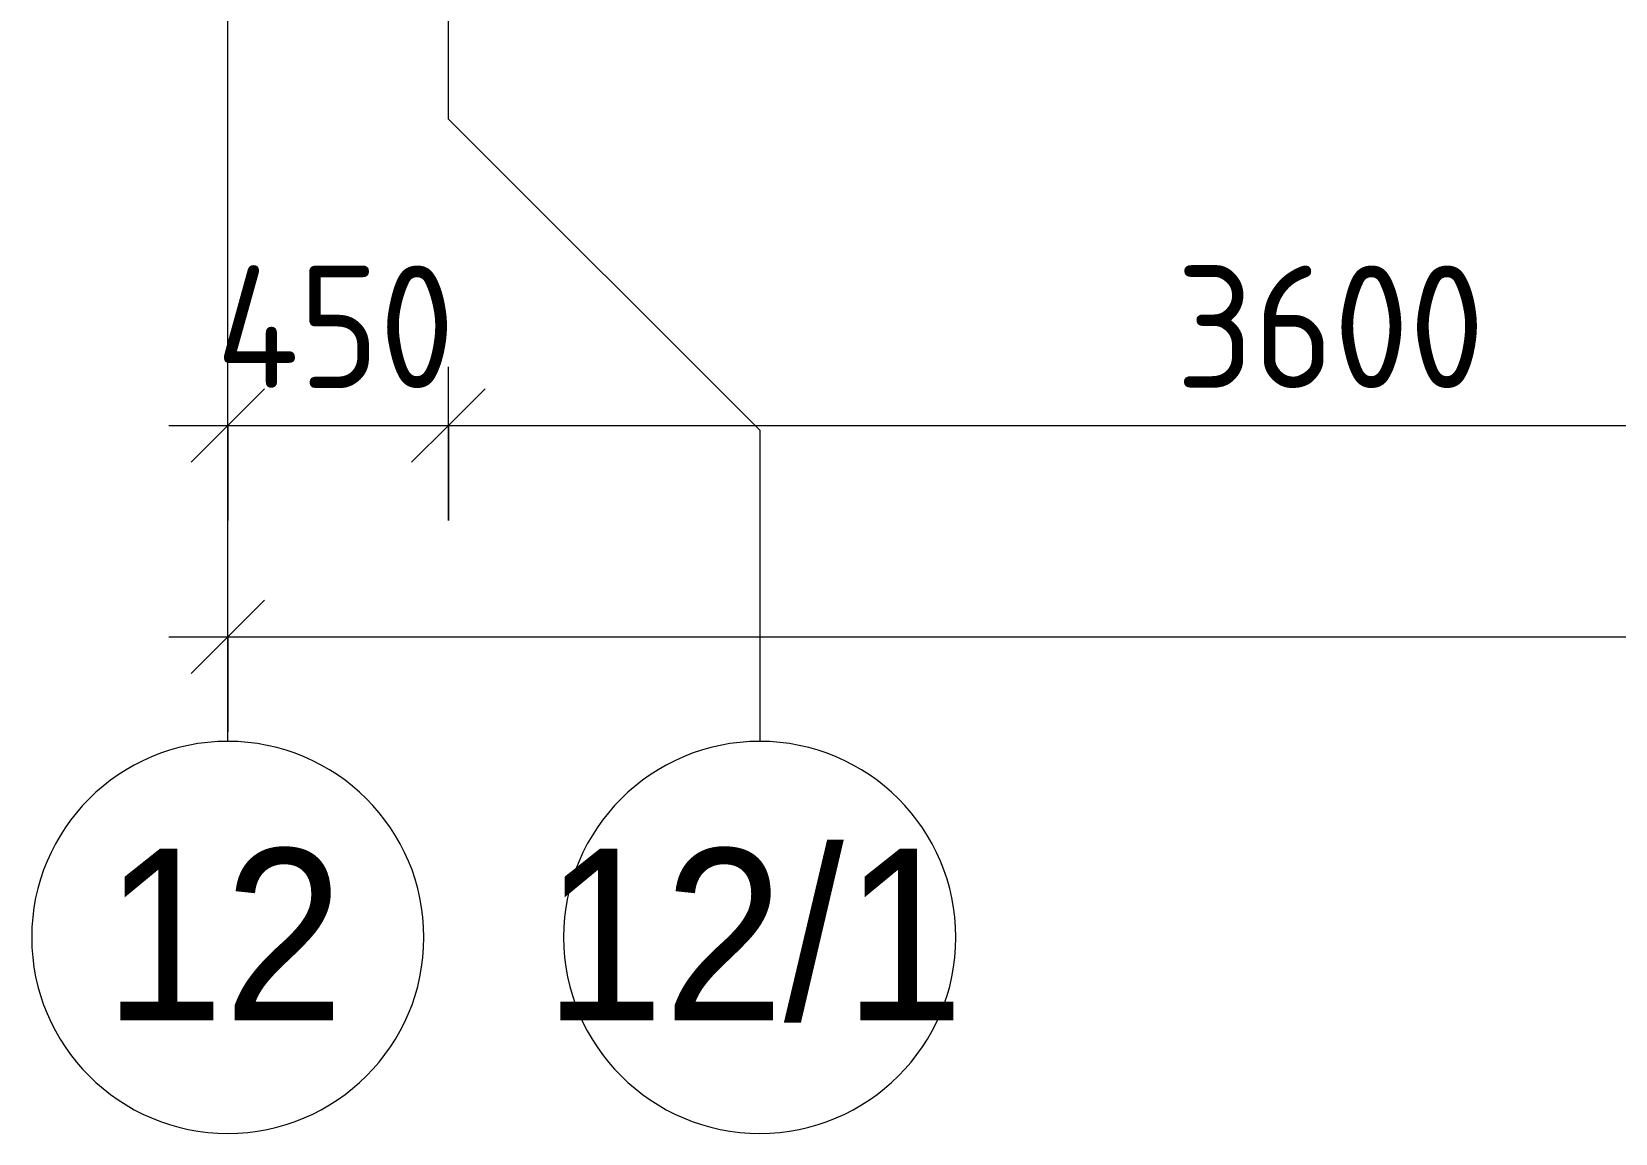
# Model space of a CAD drawing. Header units: millimetres. Extents: x 35524 to 235479, y -8553 to 29000.
# Drawn here: x 37910 to 41140, y -2706 to -458 of the extents above; entities that cross this region are included whole.
import ezdxf

# ---------------------------------------------------------------- set-up
doc = ezdxf.new("R2010")
doc.units = ezdxf.units.MM
for name, color, linetype, lineweight in [('A-ANNO-DIMS', 7, 'Continuous', 9), ('A-ANNO-DIMS-100', 7, 'Continuous', 9), ('Оси', 7, 'Continuous', 9), ('Оси-1', 7, 'Continuous', 20)]:
    doc.layers.add(name, color=color, linetype=linetype, lineweight=lineweight)
doc.styles.add('Arial', font='arial.ttf', dxfattribs={"width": 0.9, "height": 350})
doc.styles.add('ISOCPEUR', font='isocpeur.ttf', dxfattribs={"width": 0.9, "height": 250})
doc.dimstyles.new('ISO-2_5_0_9К_БОЛЬШОЙ_1', dxfattribs={"dimscale": 304.8, "dimtxt": 248.995294, "dimasz": 0.492126, "dimexe": 0.393701, "dimexo": 0.984252, "dimgap": 0, "dimtad": 1, "dimdec": 0, "dimrnd": 10, "dimzin": 0, "dimdsep": 46, "dimtxsty": 'ISOCPEUR', "dimblk1": 'OBLIQUE', "dimblk2": 'OBLIQUE', "dimsah": 1, "dimcen": 0.09, "dimdle": 0.393701, "dimazin": 0, "dimtfac": 1, "dimtdec": 4, "dimtix": 1, "dimtmove": 0, "dimatfit": 3, "dimfxl": 1, "dimtvp": 1, "dimtolj": 1, "dimtzin": 0, "dimarcsym": 2})

# ---------------------------------------------------------------- blocks, each defined once
blk = doc.blocks.new('Ось сетки - D8-29747960-План отделки стен 3 этажа в осях 12-23')
at = {"layer": 'Оси-1'}
for start, end in [(360, 180), (180, 360)]:
    blk.add_arc((0, 0), 4, start, end, dxfattribs=at)
blk = doc.blocks.new('DIMBLOCK17-План отделки стен 3 этажа в осях 12-23')
at = {"layer": 'A-ANNO-DIMS-100'}
for p, q in [((38310, -1886.7), (38310, -1572.8)), ((84560, -1886.7), (84560, -1572.8)), ((38190, -1692.8), (84680, -1692.8)), ((38310, -1692.8), (38310, -1886.7)), ((84560, -1692.8), (84560, -1886.7))]:
    blk.add_line(p, q, dxfattribs=at)
at = {"layer": 'A-ANNO-DIMS-100', "lineweight": 20}
for p, q in [((38310, -1692.8), (38385, -1617.8)), ((84560, -1692.8), (84635, -1617.8)), ((38310, -1692.8), (38235, -1767.8)), ((84560, -1692.8), (84485, -1767.8))]:
    blk.add_line(p, q, dxfattribs=at)
at = {"layer": 'A-ANNO-DIMS-100', "color": 0, "insert": (61028, -1366.1), "char_height": 250, "width": 976.828, "attachment_point": 1, "line_spacing_factor": 1.149209, "style": 'ISOCPEUR'}
blk.add_mtext('46250', dxfattribs=at)
blk = doc.blocks.new('_Oblique')
at = {"color": 0, "linetype": 'ByBlock', "lineweight": -2}
blk.add_line((-0.5, -0.5), (0.5, 0.5), dxfattribs=at)
blk = doc.blocks.new('DIMBLOCK18-План отделки стен 3 этажа в осях 12-23')
at = {"layer": 'A-ANNO-DIMS-100'}
for p, q in [((38310, -1455.7), (38310, -1141.8)), ((38760, -1455.7), (38760, -1141.8)), ((38190, -1261.8), (38760, -1261.8)), ((38310, -1261.8), (38310, -1455.7)), ((38760, -1261.8), (38760, -1455.7))]:
    blk.add_line(p, q, dxfattribs=at)
at = {"layer": 'A-ANNO-DIMS-100', "lineweight": 20}
for p, q in [((38310, -1261.8), (38385, -1186.8)), ((38760, -1261.8), (38835, -1186.8)), ((38310, -1261.8), (38235, -1336.8)), ((38760, -1261.8), (38685, -1336.8))]:
    blk.add_line(p, q, dxfattribs=at)
at = {"layer": 'A-ANNO-DIMS-100', "color": 0, "insert": (38286, -935.2), "char_height": 250, "width": 597.589, "attachment_point": 1, "line_spacing_factor": 1.149209, "style": 'ISOCPEUR'}
blk.add_mtext('450', dxfattribs=at)
blk = doc.blocks.new('DIMBLOCK19-План отделки стен 3 этажа в осях 12-23')
at = {"layer": 'A-ANNO-DIMS-100'}
for p, q in [((38760, -1455.7), (38760, -1141.8)), ((42360, -1455.7), (42360, -1141.8)), ((38760, -1261.8), (42360, -1261.8)), ((38760, -1261.8), (38760, -1455.7)), ((42360, -1261.8), (42360, -1455.7))]:
    blk.add_line(p, q, dxfattribs=at)
at = {"layer": 'A-ANNO-DIMS-100', "lineweight": 20}
for p, q in [((38760, -1261.8), (38835, -1186.8)), ((42360, -1261.8), (42435, -1186.8)), ((38760, -1261.8), (38685, -1336.8)), ((42360, -1261.8), (42285, -1336.8))]:
    blk.add_line(p, q, dxfattribs=at)
at = {"layer": 'A-ANNO-DIMS-100', "color": 0, "insert": (40244, -935.2), "char_height": 250, "width": 758.478, "attachment_point": 1, "line_spacing_factor": 1.149209, "style": 'ISOCPEUR'}
blk.add_mtext('3600', dxfattribs=at)

msp = doc.modelspace()

# ---------------------------------------------------------------- linework, layer by layer
at = {"layer": 'Оси'}
for p, q in [((38760, -636.3), (38760, 1863.7)), ((38310, -1906.3), (38310, 593.7)), ((38760, -636.3), (39395, -1271.3)), ((39395, -1271.3), (39395, -1906.3))]:
    msp.add_line(p, q, dxfattribs=at)

# ---------------------------------------------------------------- block references
at = {"layer": 'Оси-1', "xscale": 99.99999999999993, "yscale": 99.99999999999993, "zscale": 99.99999999999993}
for p in [(38310, -2306.3), (39395, -2306.3)]:
    msp.add_blockref('Ось сетки - D8-29747960-План отделки стен 3 этажа в осях 12-23', p, dxfattribs=at)

# ---------------------------------------------------------------- texts
at = {"layer": 'Оси', "char_height": 350, "attachment_point": 1, "style": 'Arial'}
for s, insert, width in [('12', (38057.4, -2125.6), 606.076), ('12/1', (38954.7, -2125.6), 1060.633)]:
    msp.add_mtext(s, dxfattribs=dict(at, insert=insert, width=width))

# ---------------------------------------------------------------- dimensions: what is measured, and where the dimension line sits
at = {"layer": 'A-ANNO-DIMS'}
for base, p1, p2, override, picture, middle in [((38760, -1261.8), (38310, -1155.7), (38760, -1155.7), {"dimpost": '<>', "dimfxl": 450}, 'DIMBLOCK18-План отделки стен 3 этажа в осях 12-23', (38535, -1136.8)), ((42360, -1261.8), (38760, -1155.7), (42360, -1155.7), {"dimpost": '<>', "dimfxl": 3600}, 'DIMBLOCK19-План отделки стен 3 этажа в осях 12-23', (40560, -1136.8)), ((84560, -1692.8), (38310, -1586.7), (84560, -1586.7), {"dimpost": '<>', "dimfxl": 46250}, 'DIMBLOCK17-План отделки стен 3 этажа в осях 12-23', (61435, -1567.8))]:
    dim = msp.add_linear_dim(base=base, p1=p1, p2=p2, dimstyle='ISO-2_5_0_9К_БОЛЬШОЙ_1', override=override, dxfattribs=at)
    dim.commit()
    dim.dimension.update_dxf_attribs({"geometry": picture, "text_midpoint": middle})

doc.saveas('drawing.dxf')
